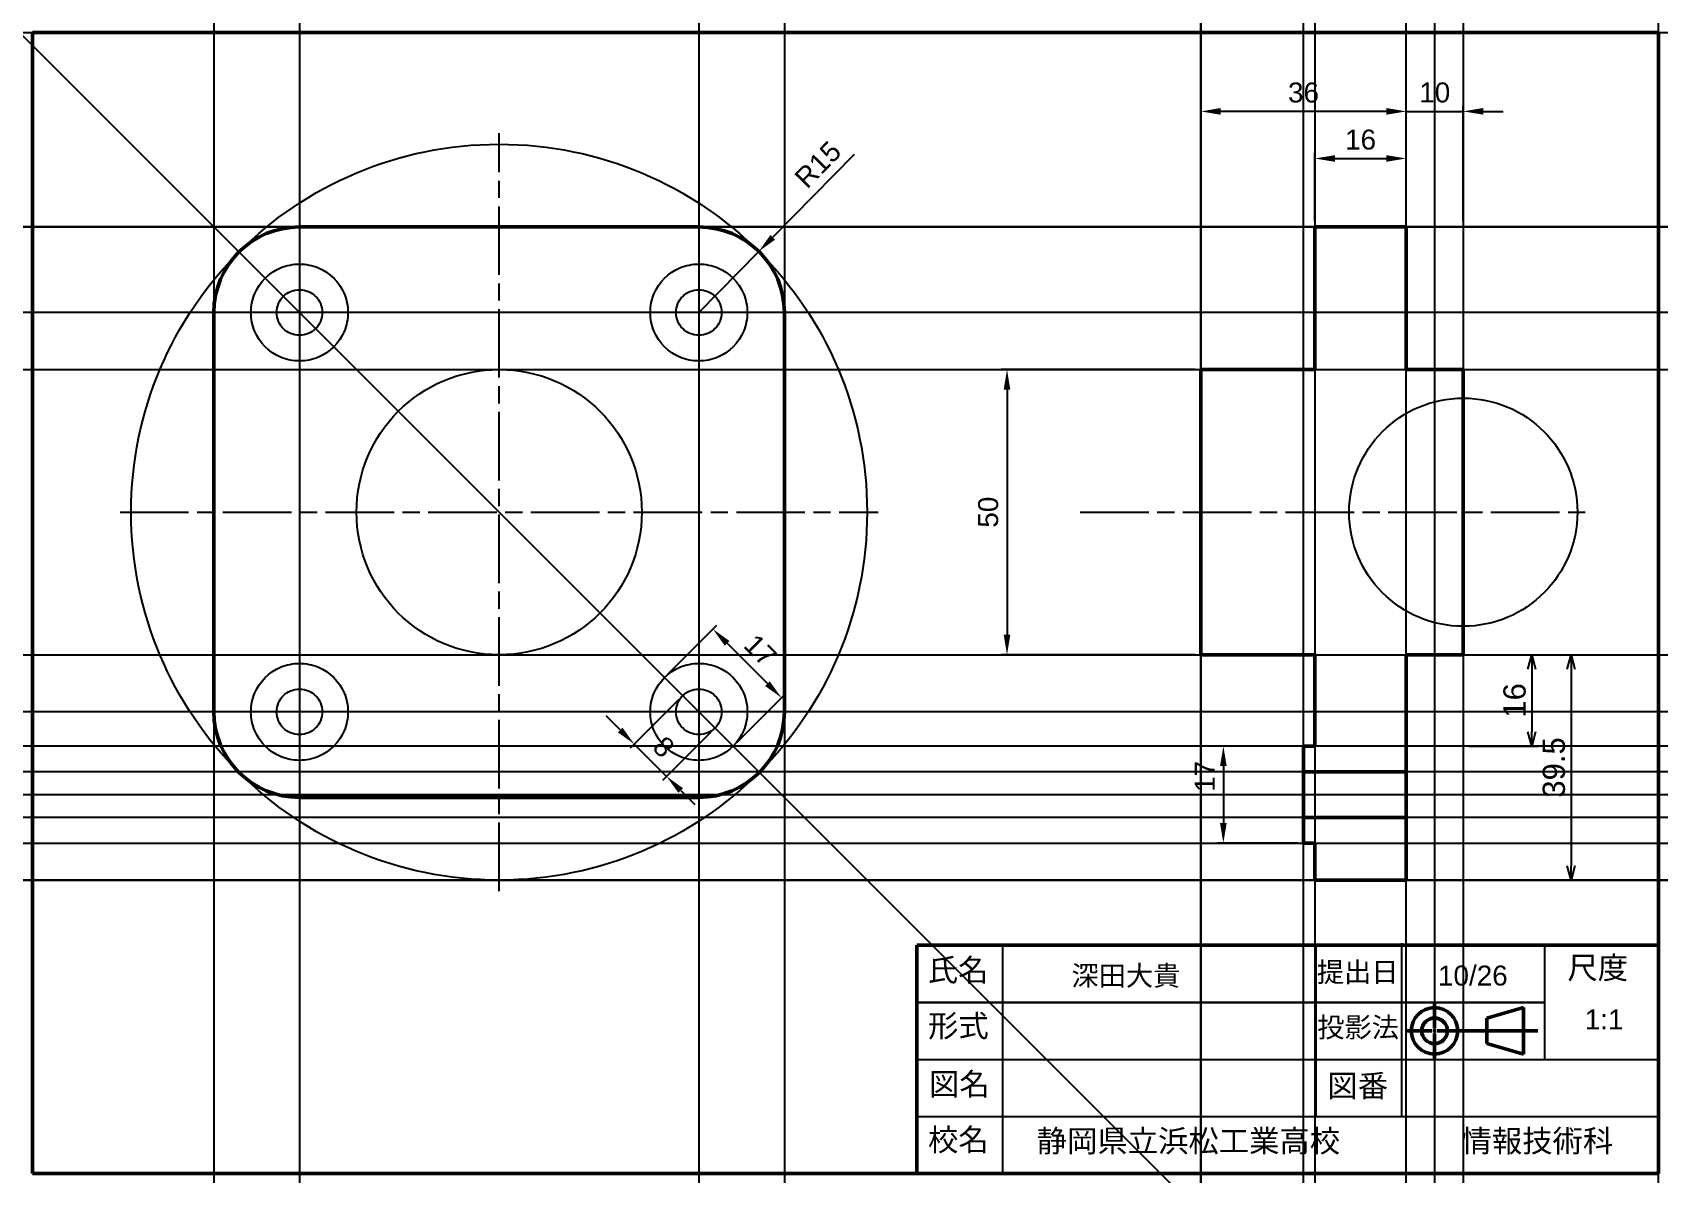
# Model space of a CAD drawing. Header units: millimetres. Extents: x 0 to 285, y 0 to 200.
import ezdxf

# ---------------------------------------------------------------- set-up
doc = ezdxf.new("R2010")
doc.units = ezdxf.units.MM
for name, pattern in [('AM_ISO08W050', [18, 12, -1.5, 3, -1.5]), ('AM_ISO08W050x2', [9, 6, -0.75, 1.5, -0.75]), ('Amconstr', [9999, 9999, 0]), ('CENTER2', [28.575, 19.05, -3.175, 3.175, -3.175])]:
    doc.linetypes.add(name, pattern=pattern)
doc.layers.get('Defpoints').update_dxf_attribs({"lineweight": 25})
for name, color, linetype, lineweight in [('AM_5', 3, 'Continuous', 25), ('AM_7', 4, 'AM_ISO08W050', 25), ('AM_CL', 1, 'Amconstr', 25), ('太\u3000線', 7, 'Continuous', 50), ('寸法線', 5, 'Continuous', 25), ('構築線', 255, 'Continuous', 25), ('表題欄', 7, 'Continuous', 50)]:
    doc.layers.add(name, color=color, linetype=linetype, lineweight=lineweight)
doc.styles.get("Standard").update_dxf_attribs({"font": 'arial.ttf'})
doc.dimstyles.new('AM_ISO', dxfattribs={"dimtxt": 3.5, "dimasz": 3.5, "dimexe": 1, "dimexo": 1, "dimgap": 1.5, "dimtad": 1, "dimdsep": 46, "dimtxsty": 'Standard', "dimcen": 0, "dimclrd": 256, "dimclre": 256, "dimclrt": 2, "dimadec": 0, "dimazin": 2, "dimtp": 0.1, "dimtm": 0.1, "dimtfac": 0.71, "dimtdec": 3, "dimtmove": 0, "dimatfit": 3, "dimfxl": 1, "dimlwd": -1, "dimlwe": -1, "dimarcsym": 1})
doc.dimstyles.new('AM_ISO$0', dxfattribs={"dimtxt": 3.5, "dimasz": 3.5, "dimexe": 1, "dimexo": 1, "dimgap": 1.5, "dimtad": 1, "dimdsep": 46, "dimtxsty": 'Standard', "dimcen": 0, "dimclrd": 256, "dimclre": 256, "dimclrt": 2, "dimadec": 0, "dimazin": 2, "dimtp": 0.1, "dimtm": 0.1, "dimtfac": 0.71, "dimtdec": 3, "dimtmove": 0, "dimatfit": 3, "dimfxl": 1, "dimlwd": -1, "dimlwe": -1, "dimarcsym": 1})
doc.dimstyles.new('AM_ISO$4', dxfattribs={"dimtxt": 3.5, "dimasz": 3.5, "dimexe": 1, "dimexo": 1, "dimgap": 1.5, "dimtad": 1, "dimdsep": 46, "dimtxsty": 'Standard', "dimcen": 0, "dimclrd": 256, "dimclre": 256, "dimclrt": 2, "dimadec": 0, "dimazin": 2, "dimtp": 0.1, "dimtm": 0.1, "dimtfac": 0.71, "dimtdec": 3, "dimtmove": 0, "dimatfit": 3, "dimfxl": 1, "dimlwd": -1, "dimlwe": -1, "dimarcsym": 1})
doc.dimstyles.new('ISO-25$0', dxfattribs={"dimtxt": 3.9, "dimasz": 2.5, "dimexe": 1.25, "dimexo": 1, "dimgap": 1, "dimtad": 1, "dimdsep": 46, "dimtxsty": 'Standard', "dimblk": 'OPEN30', "dimcen": 2.5, "dimadec": 0, "dimazin": 0, "dimtfac": 1, "dimtmove": 0, "dimatfit": 3, "dimldrblk": 'OPEN30', "dimfxl": 1, "dimarcsym": 0})

# ---------------------------------------------------------------- blocks, each defined once
blk = doc.blocks.new('*U17')
at = {"layer": '太\u3000線', "color": 0, "linetype": 'CENTER2', "transparency": 16777216}
for p, q in [((0, 0.45), (0, 4.99)), ((-5.14, 0), (-0.45, 0)), ((0.45, 0), (18.09, 0)), ((0, -5.01), (0, -0.45))]:
    blk.add_line(p, q, dxfattribs=at)
at = {"layer": '太\u3000線', "color": 0, "linetype": 'Continuous', "transparency": 16777216}
for p, q in [((-0.22, 0), (0.22, 0)), ((0, -0.22), (0, 0.22))]:
    blk.add_line(p, q, dxfattribs=at)
blk = doc.blocks.new('*D19')
at = {"layer": 'AM_5', "linetype": 'ByBlock', "transparency": 16777216}
for p, q in [((203.78, 140.92), (169.81, 140.92)), ((170.81, 137.42), (170.81, 94.42)), ((203.78, 90.92), (169.81, 90.92))]:
    blk.add_line(p, q, dxfattribs=at)
at = {"layer": 'AM_5', "transparency": 16777216}
for points in [[(170.23, 137.42), (171.39, 137.42), (170.81, 140.92)], [(170.23, 94.42), (171.39, 94.42), (170.81, 90.92)]]:
    blk.add_solid(points, dxfattribs=at)
at = {"layer": 'Defpoints', "color": 0, "transparency": 16777216}
for p in [(204.78, 140.92), (170.81, 90.92), (204.78, 90.92)]:
    blk.add_point(p, dxfattribs=at)
at = {"layer": 'AM_5', "color": 2, "transparency": 16777216, "insert": (167.52, 115.92), "char_height": 3.5, "attachment_point": 5, "rotation": 90}
blk.add_mtext('50', dxfattribs=at)
blk = doc.blocks.new('*D20')
at = {"layer": 'AM_5', "linetype": 'ByBlock', "transparency": 16777216}
for p, q in [((224.78, 166.92), (224.78, 178.92)), ((228.28, 177.92), (237.28, 177.92)), ((240.78, 166.92), (240.78, 178.92))]:
    blk.add_line(p, q, dxfattribs=at)
at = {"layer": 'AM_5', "transparency": 16777216}
for points in [[(228.28, 178.5), (228.28, 177.34), (224.78, 177.92)], [(237.28, 178.5), (237.28, 177.34), (240.78, 177.92)]]:
    blk.add_solid(points, dxfattribs=at)
at = {"layer": 'Defpoints', "color": 0, "transparency": 16777216}
for p in [(240.78, 177.92), (224.78, 165.92), (240.78, 165.92)]:
    blk.add_point(p, dxfattribs=at)
at = {"layer": 'AM_5', "color": 2, "transparency": 16777216, "insert": (232.78, 181.21), "char_height": 3.5, "attachment_point": 5}
blk.add_mtext('16', dxfattribs=at)
blk = doc.blocks.new('*D21')
at = {"layer": 'AM_5', "linetype": 'ByBlock', "transparency": 16777216}
for p, q in [((204.78, 166.92), (204.78, 187.17)), ((237.28, 186.17), (208.28, 186.17)), ((240.78, 166.92), (240.78, 187.17))]:
    blk.add_line(p, q, dxfattribs=at)
at = {"layer": 'AM_5', "transparency": 16777216}
for points in [[(208.28, 186.76), (208.28, 185.59), (204.78, 186.17)], [(237.28, 186.76), (237.28, 185.59), (240.78, 186.17)]]:
    blk.add_solid(points, dxfattribs=at)
at = {"layer": 'Defpoints', "color": 0, "transparency": 16777216}
for p in [(204.78, 186.17), (204.78, 165.92), (240.78, 165.92)]:
    blk.add_point(p, dxfattribs=at)
at = {"layer": 'AM_5', "color": 2, "transparency": 16777216, "insert": (222.78, 189.46), "char_height": 3.5, "attachment_point": 5}
blk.add_mtext('36', dxfattribs=at)
blk = doc.blocks.new('*D22')
at = {"layer": 'AM_5', "linetype": 'ByBlock', "transparency": 16777216}
for p, q in [((237.28, 186.18), (233.78, 186.18)), ((240.78, 166.92), (240.78, 187.18)), ((240.78, 186.18), (250.78, 186.18)), ((250.78, 166.92), (250.78, 187.18)), ((254.28, 186.18), (257.78, 186.18))]:
    blk.add_line(p, q, dxfattribs=at)
at = {"layer": 'AM_5', "transparency": 16777216}
for points in [[(237.28, 186.76), (237.28, 185.6), (240.78, 186.18)], [(254.28, 186.76), (254.28, 185.6), (250.78, 186.18)]]:
    blk.add_solid(points, dxfattribs=at)
at = {"layer": 'Defpoints', "color": 0, "transparency": 16777216}
for p in [(250.78, 186.18), (240.78, 165.92), (250.78, 165.92)]:
    blk.add_point(p, dxfattribs=at)
at = {"layer": 'AM_5', "color": 2, "transparency": 16777216, "insert": (245.78, 189.47), "char_height": 3.5, "attachment_point": 5}
blk.add_mtext('10', dxfattribs=at)
blk = doc.blocks.new('*D23')
at = {"layer": 'AM_5', "linetype": 'ByBlock', "transparency": 16777216}
for p, q in [((144, 178.61), (129.76, 164.11)), ((116.79, 150.92), (127.3, 161.62))]:
    blk.add_line(p, q, dxfattribs=at)
at = {"layer": 'AM_5', "transparency": 16777216}
blk.add_solid([(129.34, 164.52), (130.17, 163.71), (127.3, 161.62)], dxfattribs=at)
at = {"layer": 'Defpoints', "color": 0, "transparency": 16777216}
for p in [(127.3, 161.62), (116.79, 150.92)]:
    blk.add_point(p, dxfattribs=at)
at = {"layer": 'AM_5', "color": 2, "transparency": 16777216, "insert": (137.67, 176.85), "char_height": 3.5, "attachment_point": 5, "rotation": 45.4961}
blk.add_mtext('R15', dxfattribs=at)
blk = doc.blocks.new('_Open30')
at = {"layer": '表題欄', "color": 0, "linetype": 'CENTER2', "lineweight": -2}
for p, q in [((-1, 0.27), (0, 0)), ((0, 0), (-1, -0.27)), ((0, 0), (-1, 0))]:
    blk.add_line(p, q, dxfattribs=at)
blk = doc.blocks.new('*D24')
at = {"layer": 'AM_5', "color": 0, "lineweight": -2, "transparency": 16777216}
for p, q in [((251.78, 90.92), (264.03, 90.92)), ((262.78, 88.42), (262.78, 77.42)), ((251.78, 74.92), (264.03, 74.92))]:
    blk.add_line(p, q, dxfattribs=at)
at = {"layer": 'Defpoints', "color": 0, "transparency": 16777216}
for p in [(250.78, 90.92), (250.78, 74.92), (262.78, 74.92)]:
    blk.add_point(p, dxfattribs=at)
at = {"layer": 'AM_5', "color": 0, "lineweight": -2, "transparency": 16777216, "xscale": 2.5, "yscale": 2.5, "zscale": 2.5}
for p, rotation in [((262.78, 90.92), 90), ((262.78, 74.92), 270)]:
    blk.add_blockref('_Open30', p, dxfattribs=dict(at, rotation=rotation))
at = {"layer": 'AM_5', "color": 0, "transparency": 16777216, "insert": (259.79, 82.92), "char_height": 3.9, "attachment_point": 5, "rotation": 90}
blk.add_mtext('16', dxfattribs=at)
blk = doc.blocks.new('*D25')
at = {"layer": 'AM_5', "linetype": 'ByBlock', "transparency": 16777216}
for p, q in [((221.78, 74.92), (207.73, 74.92)), ((208.73, 71.42), (208.73, 61.42)), ((221.78, 57.92), (207.73, 57.92))]:
    blk.add_line(p, q, dxfattribs=at)
at = {"layer": 'AM_5', "transparency": 16777216}
for points in [[(208.15, 71.42), (209.31, 71.42), (208.73, 74.92)], [(208.15, 61.42), (209.31, 61.42), (208.73, 57.92)]]:
    blk.add_solid(points, dxfattribs=at)
at = {"layer": 'Defpoints', "color": 0, "transparency": 16777216}
for p in [(222.78, 74.92), (208.73, 57.92), (222.78, 57.92)]:
    blk.add_point(p, dxfattribs=at)
at = {"layer": 'AM_5', "color": 2, "transparency": 16777216, "insert": (205.47, 69.61), "char_height": 3.5, "attachment_point": 5, "rotation": 90}
blk.add_mtext('17', dxfattribs=at)
blk = doc.blocks.new('*D26')
at = {"layer": 'AM_5', "color": 0, "lineweight": -2, "transparency": 16777216}
for p, q in [((225.78, 90.92), (270.93, 90.92)), ((269.68, 88.42), (269.68, 53.92)), ((225.78, 51.42), (270.93, 51.42))]:
    blk.add_line(p, q, dxfattribs=at)
at = {"layer": 'Defpoints', "color": 0, "transparency": 16777216}
for p in [(224.78, 90.92), (224.78, 51.42), (269.68, 51.42)]:
    blk.add_point(p, dxfattribs=at)
at = {"layer": 'AM_5', "color": 0, "lineweight": -2, "transparency": 16777216, "xscale": 2.5, "yscale": 2.5, "zscale": 2.5}
for p, rotation in [((269.68, 90.92), 90), ((269.68, 51.42), 270)]:
    blk.add_blockref('_Open30', p, dxfattribs=dict(at, rotation=rotation))
at = {"layer": 'AM_5', "color": 0, "transparency": 16777216, "insert": (266.68, 71.17), "char_height": 3.9, "attachment_point": 5, "rotation": 90}
blk.add_mtext('39.5', dxfattribs=at)
blk = doc.blocks.new('*D27')
at = {"layer": 'AM_5', "linetype": 'ByBlock', "transparency": 16777216}
for p, q in [((111.49, 87.64), (119.97, 96.12)), ((121.74, 92.94), (128.81, 85.87)), ((123.51, 75.62), (131.99, 84.1))]:
    blk.add_line(p, q, dxfattribs=at)
at = {"layer": 'AM_5', "transparency": 16777216}
for points in [[(122.15, 93.35), (121.33, 92.53), (119.26, 95.42)], [(129.22, 86.28), (128.4, 85.46), (131.29, 83.39)]]:
    blk.add_solid(points, dxfattribs=at)
at = {"layer": 'Defpoints', "color": 0, "transparency": 16777216}
for p in [(110.78, 86.93), (131.29, 83.39), (122.8, 74.91)]:
    blk.add_point(p, dxfattribs=at)
at = {"layer": 'AM_5', "color": 2, "transparency": 16777216, "insert": (127.58, 91.71), "char_height": 3.5, "attachment_point": 5, "rotation": 315}
blk.add_mtext('17', dxfattribs=at)
blk = doc.blocks.new('*D28')
at = {"layer": 'AM_5', "linetype": 'ByBlock', "transparency": 16777216}
for p, q in [((113.25, 83.04), (104.77, 74.56)), ((103, 77.74), (100.53, 80.21)), ((118.91, 77.38), (110.43, 68.9)), ((105.48, 75.26), (111.13, 69.61)), ((113.61, 67.13), (116.08, 64.66))]:
    blk.add_line(p, q, dxfattribs=at)
at = {"layer": 'AM_5', "transparency": 16777216}
for points in [[(103.41, 78.15), (102.59, 77.33), (105.48, 75.26)], [(114.02, 67.54), (113.2, 66.72), (111.13, 69.61)]]:
    blk.add_solid(points, dxfattribs=at)
at = {"layer": 'Defpoints', "color": 0, "transparency": 16777216}
for p in [(113.96, 83.75), (119.62, 78.09), (111.13, 69.61)]:
    blk.add_point(p, dxfattribs=at)
at = {"layer": 'AM_5', "color": 2, "transparency": 16777216, "insert": (110.63, 74.76), "char_height": 3.5, "attachment_point": 5, "rotation": 315}
blk.add_mtext('8', dxfattribs=at)

msp = doc.modelspace()

# ---------------------------------------------------------------- linework, layer by layer
at = {"layer": 'AM_7'}
for p, q in [((81.79, 49.499), (81.79, 182.341)), ((15.369, 115.92), (148.211, 115.92)), ((183.643, 115.92), (272.928, 115.92))]:
    msp.add_line(p, q, dxfattribs=at)
at = {"layer": 'AM_7', "linetype": 'AM_ISO08W050x2'}
msp.add_line((211.017, 66.42), (254.175, 66.42), dxfattribs=at)
at = {"layer": 'AM_CL'}
for p, direction in [((31.79, 115.92), (0, -1)), ((46.79, 115.92), (0, -1)), ((116.79, 115.92), (0, -1)), ((131.79, 115.92), (0, -1)), ((204.782, 115.92), (0, 1)), ((204.782, 146.343), (0, -1)), ((222.782, 66.42), (0, 1)), ((222.782, 74.688), (0, 1)), ((224.782, 146.343), (0, -1)), ((240.782, 146.343), (0, 1)), ((245.782, 133.642), (0, 1)), ((250.782, 146.343), (0, -1)), ((31.79, 165.92), (0.7071068, -0.7071068)), ((34.266, 165.92), (-1, 0)), ((36.656, 165.92), (1, 0)), ((81.79, 165.92), (-1, 0)), ((81.79, 150.92), (-1, 0)), ((81.79, 140.92), (1, 0)), ((81.79, 90.92), (1, 0)), ((81.79, 80.92), (-1, 0)), ((229.953, 74.92), (-1, 0)), ((223.26, 70.42), (-1, 0)), ((222.782, 66.42), (1, 0)), ((223.305, 62.42), (-1, 0)), ((219.517, 57.92), (1, 0)), ((81.79, 51.423), (1, 0)), ((229.846, 51.42), (-1, 0)), ((232.024, 51.42), (-1, 0))]:
    msp.add_xline(p, direction, dxfattribs=at)
for centre, radius in [((81.79, 115.92), 64.497), ((46.79, 150.92), 8.5), ((116.79, 150.92), 8.5), ((46.79, 150.92), 4), ((116.79, 150.92), 4), ((81.79, 115.92), 25), ((250.782, 115.92), 20), ((46.79, 80.92), 8.5), ((116.79, 80.92), 8.5), ((46.79, 80.92), 4), ((116.79, 80.92), 4)]:
    msp.add_circle(centre, radius, dxfattribs=at)
at = {"layer": '太\u3000線'}
for p, q in [((0, 200), (285, 200)), ((0, 200), (0, 0)), ((285, 200), (285, 0)), ((46.79, 165.92), (116.79, 165.92)), ((240.782, 165.92), (224.782, 165.92)), ((224.782, 165.92), (224.782, 140.92)), ((240.782, 165.92), (240.782, 140.92)), ((31.79, 80.92), (31.79, 150.92)), ((131.79, 150.92), (131.79, 80.92)), ((224.782, 140.92), (204.782, 140.92)), ((204.782, 140.92), (204.782, 90.92)), ((240.782, 140.92), (250.782, 140.92)), ((250.782, 140.92), (250.782, 90.92)), ((204.782, 90.92), (224.782, 90.92)), ((224.782, 90.92), (224.782, 74.92)), ((240.782, 90.92), (250.782, 90.92)), ((240.782, 90.92), (240.782, 51.423)), ((222.782, 74.92), (224.782, 74.92)), ((222.782, 74.92), (222.782, 57.92)), ((222.782, 70.42), (240.782, 70.42)), ((116.79, 65.92), (46.79, 65.92)), ((222.782, 62.42), (240.782, 62.42)), ((224.782, 57.92), (222.782, 57.92)), ((224.782, 51.42), (224.782, 57.92)), ((240.782, 51.42), (224.782, 51.42)), ((254.925, 27.253), (261.321, 29.084)), ((261.321, 29.084), (261.321, 20.928)), ((254.925, 22.759), (254.925, 27.253)), ((261.321, 20.928), (254.925, 22.759)), ((0, 0), (285, 0))]:
    msp.add_line(p, q, dxfattribs=at)
for radius in [4.078, 2.247]:
    msp.add_circle((245.747, 25.006), radius, dxfattribs=at)
for centre, start, end in [((46.79, 150.92), 90, 180), ((116.79, 150.92), 0, 90), ((46.79, 80.92), 180, 270), ((116.79, 80.92), 270, 0)]:
    msp.add_arc(centre, 15, start, end, dxfattribs=at)
at = {"layer": '寸法線', "color": 5, "lineweight": 25}
msp.add_line((285, 0), (285, 0), dxfattribs=at)
at = {"layer": '構築線'}
for p, q in [((261.321, 29.084), (254.925, 27.253)), ((261.321, 20.928), (261.321, 29.084)), ((254.925, 27.253), (254.925, 22.759)), ((254.925, 22.759), (261.321, 20.928))]:
    msp.add_line(p, q, dxfattribs=at)
for p, direction in [((-5, 200), (1, 0)), ((285, -5), (0, 1))]:
    msp.add_xline(p, direction, dxfattribs=at)
for radius in [4.078, 2.247]:
    msp.add_circle((245.747, 25.006), radius, dxfattribs=at)
at = {"layer": '表題欄', "lineweight": 50}
for p, q in [((155, 40), (285, 40)), ((155, 40), (155, 0)), ((285, 40), (285, 40))]:
    msp.add_line(p, q, dxfattribs=at)
at = {"layer": '表題欄', "color": 5, "lineweight": 25}
for p, q in [((170, 40), (170, 0)), ((225, 10), (225, 40)), ((240, 30.035), (240, 40.392)), ((265, 40), (265, 20)), ((155, 30), (265, 30)), ((265, 30), (155, 30)), ((240, 19.974), (240, 30.035)), ((155, 20), (285, 20)), ((240, 10), (240, 20)), ((155, 10), (285, 10)), ((155, 10), (285, 10))]:
    msp.add_line(p, q, dxfattribs=at)

# ---------------------------------------------------------------- block references
at = {"layer": '太\u3000線', "linetype": 'CENTER2'}
msp.add_blockref('*U17', (245.747, 25.006), dxfattribs=at)

# ---------------------------------------------------------------- texts
at = {"layer": '表題欄', "lineweight": 50, "attachment_point": 1}
for s, insert, char_height, width in [('{\\fＭＳ Ｐゴシック|b0|i0|c128|p2;氏名}', (156.917, 37.625), 3.9, 14.5173), ('{\\fＭＳ Ｐゴシック|b0|i0|c128|p2;提出日}', (225.115, 37.061), 3.5, 14.6241), ('{\\fＭＳ Ｐゴシック|b0|i0|c128|p2;尺度}', (269.035, 38.025), 3.9, 15.9987), ('{\\fＭＳ Ｐゴシック|b0|i0|c128|p2;形式}', (156.968, 27.829), 3.9, 14.5173), ('{\\fＭＳ Ｐゴシック|b0|i0|c128|p2;投影法}', (225.187, 27.372), 3.5, 15.1099), ('{\\fＭＳ Ｐゴシック|b0|i0|c128|p2;図名}', (157.126, 17.623), 3.9, 14.08791), ('{\\fＭＳ Ｐゴシック|b0|i0|c128|p2;図番}', (226.964, 17.327), 3.9, 15.4062), ('{\\fＭＳ Ｐゴシック|b0|i0|c128|p2;校名}', (156.961, 7.864), 3.9, 14.9068), ('{\\fMS PGothic|b0|i0|c128|p2;静岡県立浜松工業高校\u3000\u3000\u3000\u3000情報技術科}', (176.006, 7.654), 3.9, 114.3611)]:
    msp.add_mtext(s, dxfattribs=dict(at, insert=insert, char_height=char_height, width=width))
at = {"layer": '表題欄', "char_height": 3.5, "attachment_point": 1}
for s, width, insert in [('{\\fArial Unicode MS|b0|i0|c134|p0;深田\\fArial Unicode MS|b0|i0|c128|p0;大貴}', 90.0898, (182.098, 36.426)), ('10/26', 13.80404, (246.346, 36.446))]:
    msp.add_mtext_dynamic_manual_height_columns(s, width=width, gutter_width=17.5, heights=[0], dxfattribs=dict(at, insert=insert))
at = {"layer": '表題欄', "insert": (272.076, 28.753), "char_height": 3.5, "attachment_point": 1}
msp.add_mtext('1:1', dxfattribs=at)

# ---------------------------------------------------------------- dimensions: what is measured, and where the dimension line sits
at = {"layer": 'AM_5'}
for p1, p2, distance, dimstyle, override, picture, middle in [((240.782, 165.92), (204.782, 165.92), -20.253, 'AM_ISO', {"dimtol": 0, "dimlim": 0, "dimtp": 0, "dimtm": 0, "dimtfac": 1, "dimtdec": 2, "dimtolj": 0, "dimtzin": 8}, '*D21', (222.782, 189.461)), ((240.782, 165.92), (250.782, 165.92), 20.259, 'AM_ISO', {"dimtol": 0, "dimlim": 0, "dimtp": 0, "dimtm": 0, "dimtfac": 1, "dimtdec": 2, "dimtolj": 0, "dimtzin": 8}, '*D22', (245.782, 189.466)), ((224.782, 165.92), (240.782, 165.92), 12, 'AM_ISO', {"dimtol": 0, "dimlim": 0, "dimtp": 0, "dimtm": 0, "dimtfac": 1, "dimtdec": 2, "dimtolj": 0, "dimtzin": 8}, '*D20', (232.782, 181.207)), ((204.782, 140.92), (204.782, 90.92), -33.97, 'AM_ISO', {"dimtol": 0, "dimlim": 0, "dimtp": 0, "dimtm": 0, "dimtfac": 1, "dimtdec": 2, "dimtolj": 0, "dimtzin": 8}, '*D19', (167.525, 115.92)), ((110.78, 86.931), (122.8, 74.91), 12, 'AM_ISO$0', {"dimpost": '', "dimtdec": 2}, '*D27', (127.578, 91.709)), ((224.782, 90.92), (224.782, 51.423), 44.895, 'ISO-25$0', {"dimpost": ''}, '*D26', (266.685, 71.171)), ((250.782, 90.92), (250.782, 74.92), 12, 'ISO-25$0', {"dimpost": ''}, '*D24', (259.791, 82.92)), ((113.962, 83.749), (119.618, 78.092), -12, 'AM_ISO$0', {"dimpost": '', "dimtdec": 2}, '*D28', (110.629, 74.759))]:
    dim = msp.add_aligned_dim(p1=p1, p2=p2, distance=distance, dimstyle=dimstyle, override=override, dxfattribs=at)
    dim.commit()
    dim.dimension.update_dxf_attribs({"geometry": picture, "text_midpoint": middle})
dim = msp.add_radius_dim(center=(116.79, 150.92), mpoint=(127.304, 161.618), dimstyle='AM_ISO$4', override={"dimtol": 0, "dimlim": 0, "dimtp": 0, "dimtm": 0, "dimtfac": 1, "dimtdec": 2, "dimtolj": 0, "dimtzin": 8}, dxfattribs=at)
dim.commit()
dim.dimension.update_dxf_attribs({"geometry": '*D23', "text_midpoint": (140.013, 174.549), "dimtype": 164})
dim = msp.add_linear_dim(base=(208.731, 57.92), p1=(222.782, 74.92), p2=(222.782, 57.92), angle=270, dimstyle='AM_ISO', override={"dimtol": 0, "dimlim": 0, "dimtp": 0, "dimtm": 0, "dimtfac": 1, "dimtdec": 2, "dimtolj": 0, "dimtzin": 8}, dxfattribs=at)
dim.commit()
dim.dimension.update_dxf_attribs({"geometry": '*D25', "text_midpoint": (208.731, 69.606), "dimtype": 161})

doc.saveas('drawing.dxf')
